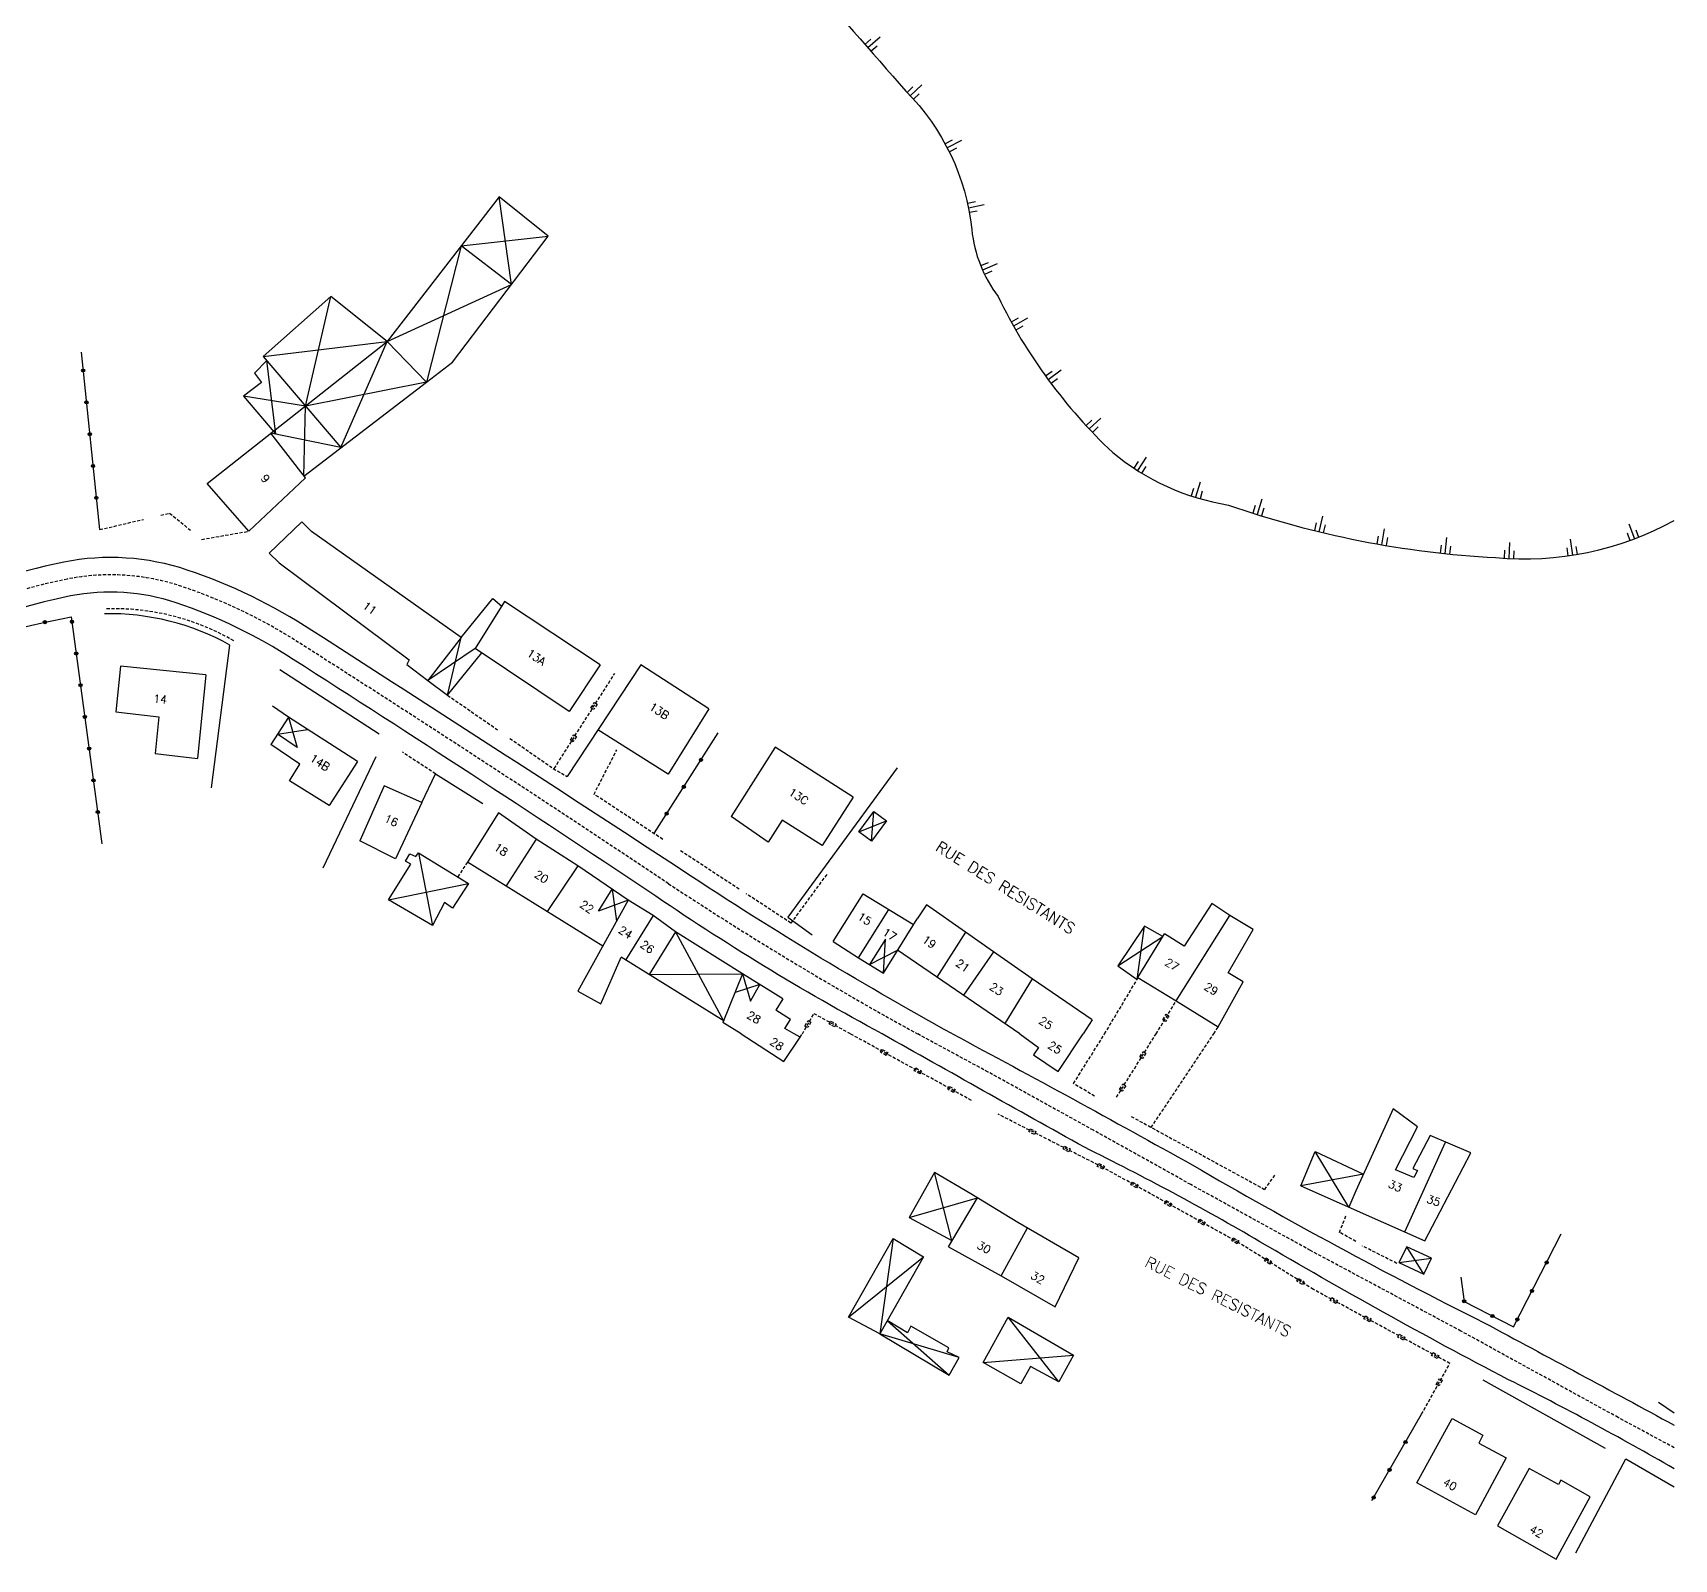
# Model space of a CAD drawing. Header units: millimetres. Extents: x 124000 to 125000, y 125000 to 126000.
# Drawn here: x 124743.6 to 125000, y 125417.9 to 125656.4 of the extents above; entities that cross this region are included whole.
import ezdxf
from ezdxf.enums import TextEntityAlignment as Align

# ---------------------------------------------------------------- set-up
doc = ezdxf.new("R2010")
doc.units = ezdxf.units.MM
doc.linetypes.add('DASHED', pattern=[0.75, 0.5, -0.25])
for name, color, linetype in [('W0001', 6, 'DASHED'), ('W0008', 7, 'CONTINUOUS'), ('W0100', 7, 'CONTINUOUS'), ('W0112', 1, 'DASHED'), ('W0211', 2, 'CONTINUOUS'), ('W0310', 3, 'CONTINUOUS'), ('W0322', 7, 'CONTINUOUS'), ('W0515', 5, 'CONTINUOUS'), ('W0989', 7, 'CONTINUOUS'), ('W0991', 7, 'CONTINUOUS')]:
    doc.layers.add(name, color=color, linetype=linetype)
doc.styles.get("Standard").update_dxf_attribs({"font": 'romans.shx', "width": 0.85})

msp = doc.modelspace()

# ---------------------------------------------------------------- linework, layer by layer
at = {"layer": 'W0001'}
msp.add_lwpolyline([(124881.83, 125500, -0.020359), (124842.94, 125523.47, 0.005254), (124785.78, 125560.76, 0.063291), (124766.89, 125569.91, 0.130595), (124749.01, 125571.06, 0.05903), (124727.13, 125563.82, -0.005845), (124662.06, 125536.63, -0.001897), (124647.97, 125531.22, 0.046211), (124636.82, 125525.77, 0.035752), (124624.92, 125517.29, -0.00627), (124604.06, 125500, -0.005417)], format="xyb", dxfattribs=at)
msp.add_lwpolyline([(125000, 125435.34), (124991.25, 125440.07), (124966.7, 125453.57), (124943.18, 125466.17), (124924.49, 125476.46), (124909.3, 125484.95), (124892.85, 125494.04), (124881.83, 125500)], dxfattribs=at)
at = {"layer": 'W0008'}
for points in [[(124887.28, 125500, -0.020812), (124844.01, 125526.25, 0.002201), (124787.24, 125563.03, 0.063253), (124767.75, 125572.47, 0.130656), (124748.48, 125573.71, 0.05895), (124726.02, 125566.28, -0.00584), (124661.07, 125539.14, -0.001895), (124647.01, 125533.75)], [(124876.31, 125500, -0.027096), (124839.86, 125522.26, 0.005216), (124784.32, 125558.49, 0.063331), (124766.03, 125567.35, 0.130526), (124749.54, 125568.42, 0.059112), (124728.24, 125561.36, -0.00585), (124663.06, 125534.12, -0.001899), (124648.93, 125528.7, 0.046211), (124638.22, 125523.46, 0.03567), (124626.66, 125515.23, -0.00541), (124608.72, 125500, 15.06246)], [(125000, 125432.06, 0.015462), (124974.11, 125445.98, -0.01268), (124935.31, 125467.54, 0.017887), (124907.89, 125482.28, -0.000999), (124876.31, 125500, -0.000999)], [(124887.28, 125500, -0.004279), (124924.8, 125479.5, 0.015896), (124970.34, 125454.87, -0.001016), (125000, 125438.88)]]:
    msp.add_lwpolyline(points, format="xyb", dxfattribs=at)
at = {"layer": 'W0100'}
for points in [[(124785.97, 125587.16), (124805.14, 125601.81), (124809.21, 125604.94), (124824.15, 125624.62), (124816.47, 125630.8), (124798.99, 125608.17), (124790.19, 125615.2), (124779.62, 125605.82), (124791.77, 125591.59), (124780.84, 125593.85)], [(124818.42, 125617.07), (124816.47, 125630.8)], [(124810.53, 125623.12), (124824.15, 125624.62)], [(124779.62, 125605.82), (124798.99, 125608.17), (124818.42, 125617.07), (124810.53, 125623.12), (124805.14, 125601.81)], [(124791.77, 125591.59), (124798.99, 125608.17), (124805.14, 125601.81), (124786.22, 125598.09), (124790.19, 125615.2)], [(124770.86, 125585.97), (124798.99, 125608.17)], [(124785.97, 125587.16), (124786.22, 125598.09), (124776.56, 125599.63), (124781.61, 125593.69), (124780.17, 125605.18), (124778.24, 125603.25), (124779.37, 125601.75), (124776.56, 125599.63)], [(124786.21, 125586.85), (124780.84, 125593.85)], [(124777.37, 125578.53), (124770.86, 125585.97)], [(124777.37, 125578.53), (124786.21, 125586.85)], [(124785.67, 125580.02), (124780.55, 125575.08), (124782.1, 125573.62), (124802.43, 125558.44), (124802.06, 125557.71), (124805.32, 125555.2)], [(124787.15, 125578.48), (124785.67, 125580.02)], [(124810.55, 125561.92), (124787.15, 125578.48)], [(124808.43, 125552.91), (124810.55, 125561.92), (124815.48, 125568), (124816.87, 125566.81)], [(124817.33, 125567.54), (124812.73, 125560.23)], [(124832.23, 125557.68), (124817.33, 125567.54)], [(124810.55, 125561.92), (124805.32, 125555.2)], [(124827.41, 125550.39), (124812.73, 125560.23), (124805.32, 125555.2), (124808.43, 125552.91), (124813.75, 125559.55)], [(124757.33, 125557.46), (124756.6, 125550.31)], [(124770.65, 125556.1), (124757.33, 125557.46)], [(124838.63, 125557.68), (124827.11, 125540.2)], [(124832.23, 125557.68), (124827.41, 125550.39)], [(124849.23, 125550.76), (124838.63, 125557.68)], [(124770.65, 125556.1), (124769.34, 125543.02)], [(124756.6, 125550.31), (124763.32, 125549.55), (124762.73, 125543.79), (124769.34, 125543.02)], [(124783.56, 125549.5), (124780.81, 125545.19)], [(124783.56, 125549.5), (124781.1, 125551.21)], [(124783.56, 125549.5), (124784.91, 125544.77), (124781.87, 125546.84), (124786.56, 125547.58)], [(124794.37, 125542.58), (124783.56, 125549.5)], [(124849.23, 125550.76), (124842.86, 125540.57)], [(124842.86, 125540.57), (124831.91, 125547.49)], [(124789.95, 125535.66), (124783.73, 125539.52), (124785.34, 125542.15), (124780.81, 125545.19)], [(124859.59, 125544.82), (124852.71, 125533.96)], [(124871.77, 125536.96), (124859.59, 125544.82)], [(124794.37, 125542.58), (124789.95, 125535.66)], [(124804.39, 125536.13), (124806.54, 125540.62)], [(124798.52, 125538.75), (124794.69, 125530.16)], [(124804.39, 125536.13), (124798.52, 125538.75)], [(124871.77, 125536.96), (124866.93, 125529.46)], [(124804.39, 125536.13), (124800.28, 125527.36)], [(124816.4, 125534.52), (124811.51, 125526.85)], [(124822.27, 125530.44), (124816.4, 125534.52)], [(124866.93, 125529.46), (124860.67, 125533.41), (124858.48, 125529.94), (124852.71, 125533.96)], [(124872.67, 125531.55), (124874.99, 125534.74), (124876.95, 125533.28), (124874.62, 125530.12), (124872.67, 125531.55), (124876.95, 125533.28)], [(124874.62, 125530.12), (124874.99, 125534.74)], [(124800.28, 125527.36), (124794.69, 125530.16)], [(124822.27, 125530.44), (124817.55, 125523.11)], [(124828.78, 125526.24), (124822.27, 125530.44)], [(124803.86, 125528.31), (124811.68, 125523.5), (124809.19, 125519.65), (124807.94, 125520.52), (124806.05, 125516.95), (124799.2, 125520.93), (124802.68, 125526.52), (124801.87, 125526.99), (124802.54, 125528.14), (124803.45, 125527.73), (124803.86, 125528.31), (124806.05, 125516.95)], [(124832.69, 125513.73), (124811.51, 125526.85)], [(124828.78, 125526.24), (124823.96, 125519.14)], [(124836.65, 125520.9), (124828.78, 125526.24)], [(124799.2, 125520.93), (124811.68, 125523.5)], [(124836.65, 125520.9), (124828.79, 125506.67)], [(124836.65, 125520.9), (124832.01, 125519.2), (124834.12, 125522.62), (124834.83, 125517.6)], [(124840.54, 125518.49), (124836.65, 125520.9)], [(124868.62, 125514.42), (124873.32, 125521.87)], [(124873.32, 125521.87), (124881.21, 125517.1)], [(124840.54, 125518.49), (124836.22, 125511.54)], [(124844, 125515.97), (124840.54, 125518.49)], [(124872.6, 125511.9), (124877.35, 125519.43)], [(124883.2, 125520.18), (124881.76, 125517.99)], [(124889.29, 125515.89), (124883.2, 125520.18)], [(124932.69, 125508.11), (124930.35, 125509.54), (124934.25, 125516.32), (124930.6, 125518.5), (124927.8, 125520.39), (124923.48, 125513.69), (124920.41, 125515.64)], [(124922.21, 125505.15), (124930.6, 125518.5)], [(124844, 125515.97), (124839.9, 125509.26)], [(124854.49, 125509.37), (124844, 125515.97), (124851.53, 125502.06)], [(124876.49, 125509.49), (124881.76, 125517.99)], [(124889.29, 125515.89), (124884.85, 125508.88)], [(124893.67, 125512.8), (124889.29, 125515.89)], [(124920.14, 125515.2), (124917.27, 125516.83), (124913.11, 125510.63), (124916.11, 125508.5), (124916.23, 125508.82)], [(124916.11, 125508.5), (124917.27, 125516.83)], [(124868.62, 125514.42), (124872.6, 125511.9)], [(124876.49, 125509.49), (124876.83, 125514.8), (124874.34, 125510.82), (124878.71, 125513.08)], [(124913.11, 125510.63), (124920.14, 125515.2)], [(124916.23, 125508.82), (124920.41, 125515.64)], [(124828.79, 125506.67), (124832.35, 125504.72), (124835.52, 125511.97)], [(124851.6, 125502.01), (124835.52, 125511.97)], [(124872.6, 125511.9), (124876.49, 125509.49)], [(124897.82, 125500), (124878.71, 125513.08)], [(124893.67, 125512.8), (124889, 125506.03)], [(124899.75, 125508.61), (124893.67, 125512.8)], [(124839.9, 125509.26), (124854.49, 125509.37)], [(124854.49, 125509.37), (124851.41, 125501.78)], [(124854.49, 125509.37), (124855.75, 125505.13), (124857.2, 125507.7), (124853.33, 125506.49)], [(124860.79, 125505.49), (124854.49, 125509.37)], [(124899.75, 125508.61), (124895.44, 125501.62)], [(124909.09, 125502.22), (124899.75, 125508.61)], [(124916.23, 125508.82), (124922.21, 125505.15)], [(124928.78, 125501.08), (124932.69, 125508.11)], [(124860.79, 125505.49), (124859.7, 125503.72)], [(124862.57, 125500), (124861.12, 125500.86), (124861.96, 125502.26), (124859.7, 125503.72)], [(124922.21, 125505.15), (124928.78, 125501.08)], [(124854.25, 125500), (124851.41, 125501.78)], [(124909.09, 125502.22), (124907.71, 125500)], [(124854.25, 125500), (124860.95, 125495.68), (124863.51, 125499.47), (124862.57, 125500)], [(124897.82, 125500), (124900.7, 125497.89), (124899.95, 125496.72), (124903.77, 125494.12), (124907.71, 125500)], [(124941.67, 125476.26), (124961.06, 125467.68), (124968.23, 125481.44), (124961.88, 125484.14), (124959.18, 125478.99), (124959.92, 125478.67), (124959.32, 125477.55), (124956.48, 125478.74), (124959.92, 125485.47), (124956.1, 125488.31), (124950.28, 125475.49), (124949.21, 125472.92), (124943.95, 125481.64), (124951.46, 125478.1), (124941.67, 125476.26), (124943.95, 125481.64)], [(124957.92, 125469.07), (124964.29, 125483.11)], [(124907.03, 125465), (124897.51, 125470.55), (124890.16, 125475.01), (124884.47, 125478.37), (124880.51, 125471.31), (124887.2, 125467.71), (124884.47, 125478.37)], [(124880.51, 125471.31), (124891.19, 125474.39)], [(124886.67, 125466.74), (124891.19, 125474.39)], [(124894.9, 125462.22), (124898.99, 125469.68)], [(124871.04, 125455.76), (124878, 125468.03), (124882.74, 125465.18), (124875.92, 125453.12), (124871.04, 125455.76), (124882.74, 125465.18)], [(124878, 125468.03), (124875.92, 125453.12), (124886.78, 125446.7), (124888.3, 125449.45), (124886.47, 125450.32), (124886.73, 125450.93), (124880.76, 125454.32), (124880.24, 125453.32), (124877.09, 125455.2), (124886.78, 125446.7)], [(124886.67, 125466.74), (124894.9, 125462.22)], [(124903.32, 125457.36), (124907.03, 125465)], [(124957.02, 125464.29), (124960.92, 125462.45), (124962.09, 125464.98), (124958.27, 125466.73), (124957.02, 125464.29), (124962.09, 125464.98)], [(124960.92, 125462.45), (124958.27, 125466.73)], [(124894.9, 125462.22), (124903.32, 125457.36)], [(124892.08, 125448.64), (124896, 125455.72), (124906.19, 125449.82), (124903.89, 125445.66), (124899.45, 125448.02), (124897.96, 125445.31), (124892.08, 125448.64), (124906.19, 125449.82)], [(124903.89, 125445.66), (124896, 125455.72)], [(124888.3, 125449.45), (124875.92, 125453.12)], [(124968.97, 125424.89), (124959.79, 125429.85), (124965.35, 125439.93), (124970.12, 125437.32), (124969.51, 125436.06), (124973.76, 125433.77), (124968.97, 125424.89)], [(124981.59, 125417.94), (124986.87, 125427.69), (124982.29, 125430.26), (124981.91, 125429.6), (124977.33, 125432.08), (124972.43, 125423.12), (124981.59, 125417.94)]]:
    msp.add_lwpolyline(points, dxfattribs=at)
at = {"layer": 'W0112'}
for p, q in [((124830.82, 125550.95), (124831.36, 125551.79)), ((124831.36, 125551.79), (124831.78, 125551.52)), ((124831.24, 125550.68), (124830.82, 125550.95)), ((124831.78, 125551.52), (124831.24, 125550.68)), ((124827.6, 125545.89), (124828.14, 125546.73)), ((124828.14, 125546.73), (124828.56, 125546.46)), ((124828.02, 125545.62), (124827.6, 125545.89)), ((124828.56, 125546.46), (124828.02, 125545.62)), ((124920.13, 125502.21), (124920.65, 125503.07)), ((124920.65, 125503.07), (124921.07, 125502.81)), ((124864.24, 125501.23), (124864.74, 125502.1)), ((124864.68, 125500.98), (124864.24, 125501.23)), ((124865.17, 125501.85), (124864.68, 125500.98)), ((124864.74, 125502.1), (124865.17, 125501.85)), ((124868.01, 125501.56), (124868.25, 125502)), ((124868.88, 125501.08), (124868.01, 125501.56)), ((124868.25, 125502), (124869.13, 125501.52)), ((124869.13, 125501.52), (124868.88, 125501.08)), ((124920.55, 125501.95), (124920.13, 125502.21)), ((124921.07, 125502.81), (124920.55, 125501.95)), ((124876.05, 125497.13), (124876.29, 125497.57)), ((124876.93, 125496.65), (124876.05, 125497.13)), ((124876.29, 125497.57), (124877.17, 125497.09)), ((124877.17, 125497.09), (124876.93, 125496.65)), ((124916.54, 125496.42), (124917.07, 125497.27)), ((124916.97, 125496.16), (124916.54, 125496.42)), ((124917.5, 125497.01), (124916.97, 125496.16)), ((124917.07, 125497.27), (124917.5, 125497.01)), ((124881.31, 125494.24), (124881.55, 125494.68)), ((124882.19, 125493.76), (124881.31, 125494.24)), ((124881.55, 125494.68), (124882.43, 125494.2)), ((124882.43, 125494.2), (124882.19, 125493.76)), ((124886.57, 125491.35), (124886.81, 125491.79)), ((124887.44, 125490.87), (124886.57, 125491.35)), ((124886.81, 125491.79), (124887.68, 125491.31)), ((124887.68, 125491.31), (124887.44, 125490.87)), ((124913.37, 125491.33), (124913.9, 125492.18)), ((124913.8, 125491.06), (124913.37, 125491.33)), ((124914.33, 125491.91), (124913.8, 125491.06)), ((124913.9, 125492.18), (124914.33, 125491.91)), ((124899.2, 125484.74), (124899.42, 125485.18)), ((124899.42, 125485.18), (124900.32, 125484.73)), ((124900.09, 125484.28), (124899.2, 125484.74)), ((124900.32, 125484.73), (124900.09, 125484.28)), ((124904.55, 125482.02), (124904.77, 125482.47)), ((124904.77, 125482.47), (124905.67, 125482.02)), ((124905.44, 125481.57), (124904.55, 125482.02)), ((124905.67, 125482.02), (124905.44, 125481.57)), ((124909.9, 125479.31), (124910.12, 125479.75)), ((124910.79, 125478.85), (124909.9, 125479.31)), ((124910.12, 125479.75), (124911.02, 125479.3)), ((124911.02, 125479.3), (124910.79, 125478.85)), ((124915.15, 125476.43), (124915.39, 125476.86)), ((124916.03, 125475.94), (124915.15, 125476.43)), ((124915.39, 125476.86), (124916.27, 125476.38)), ((124916.27, 125476.38), (124916.03, 125475.94)), ((124920.4, 125473.52), (124920.64, 125473.95)), ((124921.27, 125473.03), (124920.4, 125473.52)), ((124920.64, 125473.95), (124921.52, 125473.47)), ((124921.52, 125473.47), (124921.27, 125473.03)), ((124925.65, 125470.61), (124925.89, 125471.04)), ((124926.52, 125470.12), (124925.65, 125470.61)), ((124925.89, 125471.04), (124926.76, 125470.56)), ((124926.76, 125470.56), (124926.52, 125470.12)), ((124930.89, 125467.7), (124931.14, 125468.13)), ((124931.77, 125467.21), (124930.89, 125467.7)), ((124931.14, 125468.13), (124932.01, 125467.65)), ((124932.01, 125467.65), (124931.77, 125467.21)), ((124936, 125464.57), (124936.26, 125464.99)), ((124936.84, 125464.04), (124936, 125464.57)), ((124936.26, 125464.99), (124937.11, 125464.46)), ((124937.11, 125464.46), (124936.84, 125464.04)), ((124941.08, 125461.39), (124941.35, 125461.81)), ((124941.93, 125460.86), (124941.08, 125461.39)), ((124941.35, 125461.81), (124942.19, 125461.28)), ((124942.19, 125461.28), (124941.93, 125460.86)), ((124946.28, 125458.36), (124946.52, 125458.8)), ((124947.16, 125457.89), (124946.28, 125458.36)), ((124946.52, 125458.8), (124947.4, 125458.33)), ((124947.4, 125458.33), (124947.16, 125457.89)), ((124951.55, 125455.5), (124951.79, 125455.94)), ((124952.43, 125455.03), (124951.55, 125455.5)), ((124951.79, 125455.94), (124952.67, 125455.47)), ((124952.67, 125455.47), (124952.43, 125455.03)), ((124956.83, 125452.64), (124957.07, 125453.08)), ((124957.71, 125452.17), (124956.83, 125452.64)), ((124957.07, 125453.08), (124957.95, 125452.61)), ((124957.95, 125452.61), (124957.71, 125452.17)), ((124962.1, 125449.78), (124962.34, 125450.22)), ((124962.98, 125449.31), (124962.1, 125449.78)), ((124962.34, 125450.22), (124963.22, 125449.75)), ((124963.22, 125449.75), (124962.98, 125449.31)), ((124962.85, 125445.24), (124963.34, 125446.12)), ((124963.29, 125445), (124962.85, 125445.24)), ((124963.77, 125445.88), (124963.29, 125445)), ((124963.34, 125446.12), (124963.77, 125445.88))]:
    msp.add_line(p, q, dxfattribs=at)
for points in [[(124754.08, 125578.78), (124760.92, 125580.39)], [(124763.64, 125581.03), (124765, 125581.35), (124768.25, 125578.7)], [(124770.01, 125577.26), (124777.37, 125578.53)], [(124825.09, 125541.48), (124834.52, 125556.3)], [(124808.43, 125552.91), (124816.34, 125547.43)], [(124806.54, 125540.62), (124801.36, 125544.01)], [(124818.16, 125546.17), (124824.91, 125541.48), (124827.11, 125540.2)], [(124842.06, 125530.39), (124831.29, 125537.44), (124834.86, 125544.39)], [(124853.98, 125522.6), (124844.8, 125528.6)], [(124811.51, 125526.85), (124810, 125524.53)], [(124867.63, 125524.91), (124862.05, 125517.32), (124855.04, 125521.9)], [(124911.04, 125500), (124916.11, 125508.5)], [(124863.83, 125500), (124865.64, 125503.16)], [(124871.35, 125500), (124865.64, 125503.16)], [(124919.07, 125500), (124922.21, 125505.15)], [(124928.08, 125500), (124928.78, 125501.08)], [(124863.51, 125499.47), (124863.83, 125500)], [(124890.23, 125489.62), (124871.35, 125500)], [(124909.48, 125490.25), (124906.19, 125492.25), (124911.04, 125500)], [(124912.91, 125490.11), (124919.07, 125500)], [(124918.32, 125485.4), (124928.08, 125500)], [(124960.54, 125440.57), (124964.96, 125448.52), (124943.65, 125460.08), (124931.99, 125467.38), (124910.67, 125479.19), (124894.41, 125487.45)], [(124915.19, 125487.11), (124936.05, 125475.69), (124937.76, 125478.12)], [(124950.29, 125467.58), (124947.72, 125468.99), (124948.78, 125471.71)], [(124956.69, 125464.14), (124951.3, 125466.88)]]:
    msp.add_lwpolyline(points, dxfattribs=at)
msp.add_lwpolyline([(124775.02, 125561.4, 0.141518), (124755.09, 125566.4, 56.384091)], format="xyb", dxfattribs=at)
at = {"layer": 'W0211'}
for p, q in [((124874.55, 125655.42), (124873.61, 125654.6)), ((124875.96, 125655.71), (124874.08, 125654.06)), ((124875.5, 125654.34), (124874.56, 125653.52)), ((124881.11, 125647.94), (124880.2, 125647.08)), ((124882.51, 125648.27), (124880.69, 125646.56)), ((124882.1, 125646.89), (124881.19, 125646.03)), ((124887.24, 125639.64), (124886.13, 125639.07)), ((124888.69, 125639.58), (124886.47, 125638.43)), ((124887.91, 125638.36), (124886.8, 125637.79)), ((124890.86, 125629.98), (124889.63, 125629.73)), ((124892.23, 125629.52), (124889.77, 125629.03)), ((124891.14, 125628.56), (124889.92, 125628.32)), ((124892.83, 125620.48), (124891.68, 125619.97)), ((124894.26, 125620.33), (124891.98, 125619.31)), ((124893.41, 125619.16), (124892.27, 125618.65)), ((124897.55, 125611.82), (124896.46, 125611.21)), ((124899, 125611.81), (124896.82, 125610.58)), ((124898.26, 125610.57), (124897.17, 125609.95)), ((124902.83, 125603.51), (124901.82, 125602.77)), ((124904.26, 125603.67), (124902.25, 125602.19)), ((124903.69, 125602.35), (124902.68, 125601.61)), ((124909.06, 125595.89), (124908.15, 125595.04)), ((124910.47, 125596.22), (124908.64, 125594.51)), ((124910.05, 125594.84), (124909.14, 125593.98)), ((124917.54, 125590.12), (124916.19, 125588.01)), ((124916.26, 125589.45), (124915.59, 125588.39)), ((124917.47, 125588.67), (124916.8, 125587.62)), ((124924.93, 125585.23), (124924.56, 125584.04)), ((124925.98, 125586.21), (124925.25, 125583.83)), ((124926.3, 125584.81), (124925.94, 125583.61)), ((124934.55, 125582.55), (124934.18, 125581.36)), ((124935.62, 125583.53), (124934.86, 125581.15)), ((124935.93, 125582.12), (124935.55, 125580.93)), ((124944.09, 125579.85), (124943.8, 125578.63)), ((124945.09, 125580.89), (124944.5, 125578.46)), ((124945.49, 125579.51), (124945.2, 125578.29)), ((124953.79, 125577.78), (124953.57, 125576.55)), ((124954.71, 125578.89), (124954.29, 125576.43)), ((124955.21, 125577.54), (124955, 125576.3)), ((124964.45, 125577.53), (124964.19, 125575.05)), ((124983.74, 125577.27), (124984.13, 125574.8)), ((124992.66, 125578.26), (124993.1, 125577.09)), ((124992.9, 125579.68), (124993.78, 125577.34)), ((124994.01, 125578.77), (124994.45, 125577.6)), ((124963.6, 125576.37), (124963.47, 125575.12)), ((124965.04, 125576.21), (124964.91, 125574.97)), ((124973.5, 125575.56), (124973.44, 125574.31)), ((124974.28, 125576.77), (124974.16, 125574.27)), ((124974.94, 125575.49), (124974.88, 125574.24)), ((124983.22, 125575.92), (124983.41, 125574.69)), ((124984.65, 125576.14), (124984.84, 125574.91))]:
    msp.add_line(p, q, dxfattribs=at)
at = {"layer": 'W0310'}
msp.add_lwpolyline([(124771.55, 125538.45), (124774.43, 125560.73, 0.13295), (124754.84, 125565.64, -69.291896)], format="xyb", dxfattribs=at)
for points in [[(124797.72, 125546.81), (124782.2, 125556.89)], [(124788.98, 125525.97), (124797.29, 125543.33)], [(124878.62, 125541.55), (124861.59, 125518.23), (124865.34, 125515.49)], [(124806.54, 125540.62), (124813.92, 125535.97)], [(124970.11, 125445.96), (124989.24, 125435.27)], [(124997.56, 125442.49), (125000, 125440.79)], [(124984.63, 125418.93), (124992.46, 125433.62), (125000, 125429.26)]]:
    msp.add_lwpolyline(points, dxfattribs=at)
at = {"layer": 'W0322'}
for points in [[(124751.2, 125606.5), (124754.08, 125578.78)], [(124711.21, 125522.1), (124705.72, 125549.36), (124732.46, 125560.72), (124741.48, 125563.38), (124745.09, 125564.24), (124749.64, 125565.18), (124753.87, 125534.01), (124754.42, 125529.7)], [(124840.72, 125531.4), (124850.7, 125547.04)], [(124966.7, 125461.98), (124967.2, 125458.2), (124974.91, 125454.23), (124982.36, 125468.74)], [(124952.79, 125427.1), (124960.54, 125440.57)]]:
    msp.add_lwpolyline(points, dxfattribs=at)
for centre, radius in [((124751.5, 125603.64), 0.25), ((124751.5, 125603.64), 0.15), ((124752.01, 125598.67), 0.25), ((124752.01, 125598.67), 0.15), ((124752.53, 125593.7), 0.25), ((124752.53, 125593.7), 0.15), ((124753.05, 125588.72), 0.25), ((124753.05, 125588.72), 0.15), ((124753.57, 125583.75), 0.25), ((124753.57, 125583.75), 0.15), ((124745.53, 125564.33), 0.25), ((124745.53, 125564.33), 0.15), ((124749.75, 125564.39), 0.25), ((124749.75, 125564.39), 0.15), ((124750.42, 125559.43), 0.25), ((124750.42, 125559.43), 0.15), ((124751.09, 125554.48), 0.25), ((124751.09, 125554.48), 0.15), ((124751.76, 125549.52), 0.25), ((124751.76, 125549.52), 0.15), ((124752.44, 125544.57), 0.25), ((124752.44, 125544.57), 0.15), ((124848.01, 125542.82), 0.25), ((124848.01, 125542.82), 0.15), ((124753.11, 125539.61), 0.25), ((124753.11, 125539.61), 0.15), ((124845.32, 125538.61), 0.25), ((124845.32, 125538.61), 0.15), ((124753.78, 125534.66), 0.25), ((124753.78, 125534.66), 0.15), ((124842.63, 125534.4), 0.25), ((124842.63, 125534.4), 0.15), ((124980.08, 125464.29), 0.25), ((124980.08, 125464.29), 0.15), ((124977.79, 125459.84), 0.25), ((124977.79, 125459.84), 0.15), ((124967.2, 125458.22), 0.25), ((124967.2, 125458.22), 0.15), ((124971.63, 125455.92), 0.25), ((124971.63, 125455.92), 0.15), ((124975.51, 125455.39), 0.25), ((124975.51, 125455.39), 0.15), ((124958.04, 125436.24), 0.25), ((124958.04, 125436.24), 0.15), ((124955.55, 125431.9), 0.25), ((124955.55, 125431.9), 0.15), ((124953.06, 125427.57), 0.25), ((124953.06, 125427.57), 0.15)]:
    msp.add_circle(centre, radius, dxfattribs=at)
at = {"layer": 'W0515'}
msp.add_lwpolyline([(124859.44, 125750, -0.00193), (124860.24, 125727.68, 0.032843), (124860.44, 125695.05, 0.01767), (124863.55, 125665.76, -0.008306), (124879.98, 125647.29, -0.172212), (124890.29, 125625.65, 0.136114), (124894.4, 125615.19, 0.091095), (124912.31, 125590.84, 0.134949), (124930.39, 125582.63, 0.07099), (124972.1, 125574.42, 0.14971), (125000, 125580.21, 0.14971)], format="xyb", dxfattribs=at)

# ---------------------------------------------------------------- texts
at = {"layer": 'W0989'}
for rotation, p in [(328.025, (124895.57, 125522.85)), (333.4606, (124928.78, 125458.94))]:
    msp.add_text('RUE DES RESISTANTS', height=1.75, rotation=rotation, dxfattribs=at).set_placement(p, align=Align.MIDDLE)
at = {"layer": 'W0991'}
for s, rotation, p in [('9', 311.1622, (124779.98, 125586.76)), ('11', 324.7135, (124796.25, 125566.53)), ('13A', 326.5277, (124822.29, 125558.85)), ('14', 354.1623, (124763.53, 125552.3)), ('13B', 326.8677, (124841.47, 125550.45)), ('14B', 327.3799, (124788.48, 125542.4)), ('13C', 327.1461, (124863.24, 125537.11)), ('16', 335.9678, (124799.62, 125533.33)), ('18', 325.1772, (124816.77, 125528.79)), ('20', 327.2023, (124823.09, 125524.56)), ('22', 325.8157, (124830.19, 125519.85)), ('15', 327.7549, (124873.56, 125517.97)), ('24', 328.1643, (124836.22, 125515.87)), ('17', 328.1643, (124877.47, 125515.53)), ('26', 324.0048, (124839.62, 125513.59)), ('19', 324.7755, (124883.65, 125514.36)), ('21', 324.8232, (124888.89, 125510.67)), ('27', 328.4788, (124921.57, 125510.82)), ('23', 325.4393, (124894.16, 125507)), ('29', 327.9378, (124927.7, 125507.02)), ('28', 328.3695, (124856.26, 125502.58)), ('25', 325.605, (124901.88, 125501.7)), ('28', 325.3348, (124859.84, 125498.41)), ('25', 326.7546, (124903.3, 125497.86)), ('33', 335.9666, (124956.44, 125476.25)), ('35', 341.5843, (124962.43, 125473.95)), ('30', 331.2163, (124892.2, 125466.65)), ('32', 330.0327, (124900.6, 125461.91)), ('40', 331.5991, (124964.98, 125429.62)), ('42', 330.5035, (124978.49, 125422.25))]:
    msp.add_text(s, height=1.25, rotation=rotation, dxfattribs=at).set_placement(p, align=Align.MIDDLE)

doc.saveas('drawing.dxf')
